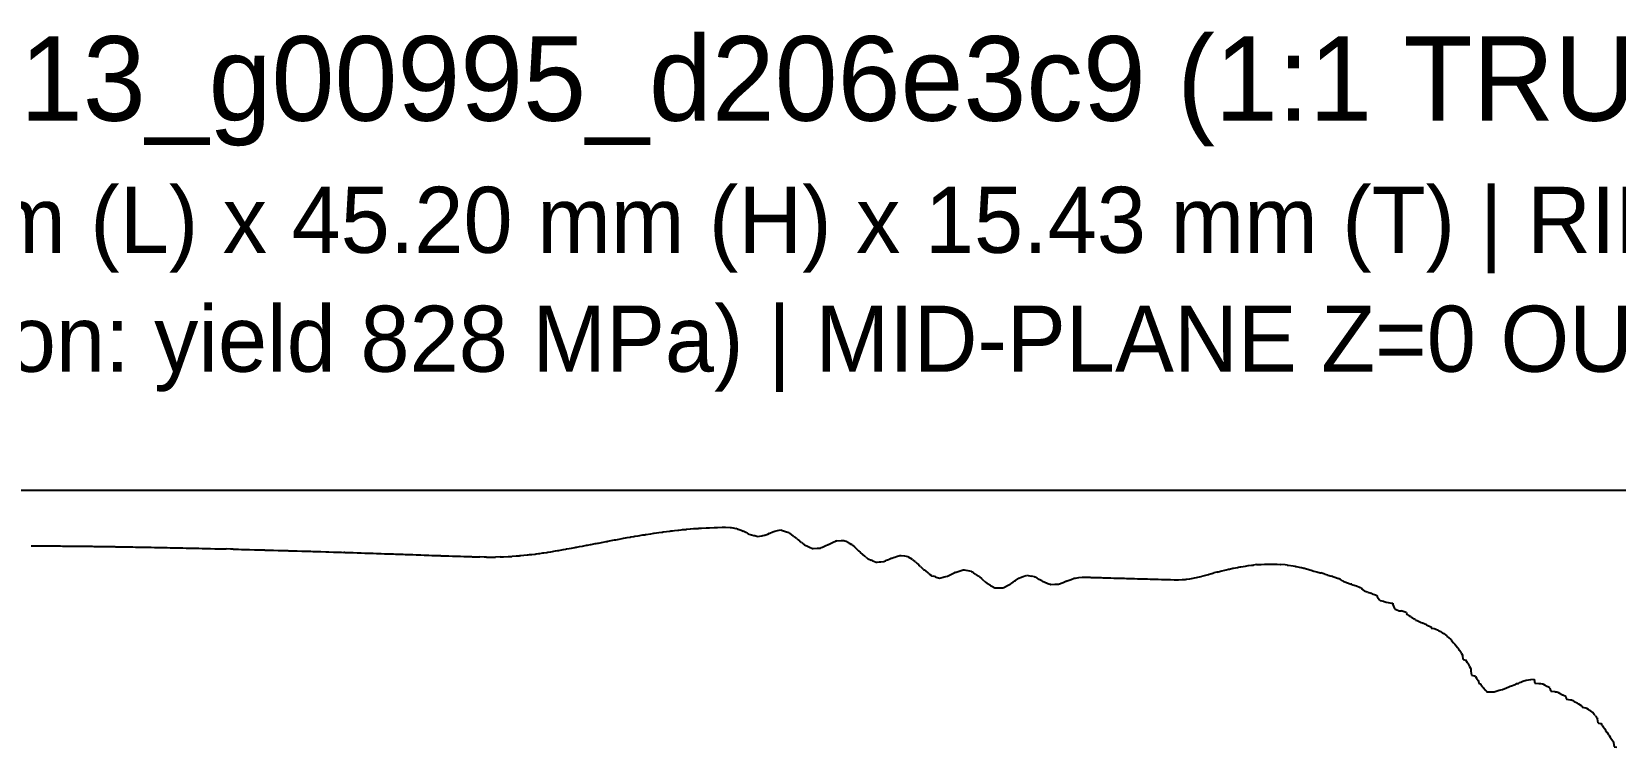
# Model space of a CAD drawing. Extents: x -22 to 217, y -59 to 33.
# Drawn here: x 37.5 to 97.5, y 5.9 to 33 of the extents above; entities that cross this region are included whole.
import ezdxf

# ---------------------------------------------------------------- set-up
doc = ezdxf.new("R2010")
doc.units = 0

msp = doc.modelspace()

# ---------------------------------------------------------------- linework, layer by layer
at = {"layer": 'BOUNDING_BOX'}
msp.add_line((139.4452, 15.6545), (-22.1168, 15.6545), dxfattribs=at)
at = {"layer": 'MIDPLANE_Z0_OUTLINE'}
for p, q in [((59.4581, 13.7646), (59.5791, 13.7881)), ((59.5791, 13.7881), (59.6094, 13.7936)), ((59.6094, 13.7936), (59.6369, 13.7986)), ((59.6369, 13.7986), (59.7581, 13.8214)), ((59.7581, 13.8214), (59.8791, 13.8441)), ((59.8791, 13.8441), (59.9275, 13.8525)), ((59.9275, 13.8525), (60.0043, 13.866)), ((60.0043, 13.866), (60.0581, 13.8757)), ((60.0581, 13.8757), (60.1791, 13.8974)), ((60.1791, 13.8974), (60.2085, 13.9024)), ((60.2085, 13.9024), (60.3123, 13.9198)), ((60.3123, 13.9198), (60.3581, 13.9274)), ((60.3581, 13.9274), (60.3673, 13.929)), ((60.3673, 13.929), (60.4636, 13.9456)), ((60.4636, 13.9456), (60.4791, 13.9482)), ((60.4791, 13.9482), (60.6581, 13.977)), ((60.6581, 13.977), (60.7262, 13.9879)), ((60.7262, 13.9879), (60.763, 13.9939)), ((60.763, 13.9939), (60.7791, 13.9966)), ((60.7791, 13.9966), (60.9509, 14.0227)), ((60.9509, 14.0227), (60.9581, 14.0238)), ((60.9581, 14.0238), (61.069, 14.0407)), ((61.0717, 14.0412), (61.069, 14.0407)), ((61.0791, 14.0423), (61.0717, 14.0412)), ((61.0791, 14.0423), (61.0804, 14.0425)), ((61.0804, 14.0425), (61.0809, 14.0426)), ((61.0809, 14.0426), (61.2581, 14.0684)), ((61.2581, 14.0684), (61.3791, 14.0861)), ((61.3791, 14.0861), (61.4065, 14.0896)), ((61.4065, 14.0896), (61.431, 14.0927)), ((61.431, 14.0927), (61.5581, 14.1095)), ((61.5581, 14.1095), (61.6791, 14.1255)), ((61.6791, 14.1255), (61.7211, 14.1303)), ((61.7211, 14.1303), (61.7747, 14.1364)), ((61.7747, 14.1364), (61.8581, 14.1461)), ((61.8581, 14.1461), (61.9791, 14.1603)), ((61.9791, 14.1603), (62.023, 14.1646)), ((62.023, 14.1646), (62.1118, 14.1734)), ((62.1118, 14.1734), (62.1581, 14.1782)), ((62.1581, 14.1782), (62.2791, 14.1905)), ((62.2791, 14.1905), (62.311, 14.1932)), ((62.311, 14.1932), (62.4426, 14.2043)), ((62.4426, 14.2043), (62.4581, 14.2056)), ((62.4581, 14.2056), (62.5791, 14.2161)), ((62.5791, 14.2161), (62.5846, 14.2165)), ((62.5846, 14.2165), (62.632, 14.2198)), ((62.632, 14.2198), (62.7581, 14.2285)), ((62.7581, 14.2285), (62.7675, 14.2291)), ((62.7675, 14.2291), (62.8691, 14.2364)), ((62.8691, 14.2364), (62.8791, 14.2371)), ((62.8791, 14.2371), (63.0581, 14.2468)), ((63.0581, 14.2468), (63.0866, 14.2483)), ((63.0866, 14.2483), (63.1643, 14.2526)), ((63.1643, 14.2526), (63.1791, 14.2534)), ((63.1791, 14.2534), (63.3581, 14.2603)), ((63.3581, 14.2603), (63.4002, 14.2619)), ((63.4002, 14.2619), (63.463, 14.2644)), ((63.463, 14.2644), (63.4791, 14.265)), ((63.4791, 14.265), (63.6581, 14.2684)), ((63.6581, 14.2684), (63.7077, 14.2694)), ((63.7077, 14.2694), (63.7631, 14.2705)), ((63.7631, 14.2705), (63.7791, 14.2708)), ((63.7791, 14.2708), (63.9581, 14.2577)), ((63.9581, 14.2577), (63.9934, 14.2551)), ((63.9934, 14.2551), (64.067, 14.2497)), ((64.067, 14.2497), (64.0791, 14.2488)), ((64.0791, 14.2488), (64.1726, 14.2198)), ((64.2378, 14.1995), (64.1726, 14.2198)), ((64.2378, 14.1995), (64.2581, 14.1932)), ((64.2581, 14.1932), (64.3791, 14.1556)), ((64.3791, 14.1556), (64.4062, 14.1427)), ((64.4062, 14.1427), (64.4569, 14.1186)), ((64.5581, 14.0702), (64.4569, 14.1186)), ((64.6197, 14.0407), (64.5581, 14.0702)), ((64.6197, 14.0407), (64.6304, 14.0358)), ((64.6304, 14.0358), (64.6603, 14.022)), ((64.6603, 14.022), (64.6725, 14.0164)), ((64.6725, 14.0164), (64.6791, 14.0134)), ((64.6791, 14.0134), (64.8581, 13.9609)), ((64.8581, 13.9609), (64.8899, 13.9516)), ((64.8899, 13.9516), (64.9764, 13.9261)), ((64.9764, 13.9261), (64.9791, 13.9253)), ((64.9791, 13.9253), (65.1581, 13.9504)), ((65.1581, 13.9504), (65.1938, 13.9555)), ((65.1938, 13.9555), (65.261, 13.9648)), ((65.261, 13.9648), (65.2791, 13.9673)), ((65.2791, 13.9673), (65.3804, 14.0109)), ((65.3804, 14.0109), (65.4498, 14.0407)), ((65.4498, 14.0407), (65.4581, 14.0444)), ((65.4581, 14.0444), (65.5791, 14.0984)), ((65.5791, 14.0984), (65.6176, 14.1078)), ((65.6176, 14.1078), (65.6553, 14.117)), ((65.6553, 14.117), (65.7581, 14.1418)), ((65.7581, 14.1418), (65.8791, 14.171)), ((65.8791, 14.171), (65.9075, 14.1619)), ((65.9075, 14.1619), (65.9777, 14.1394)), ((65.9777, 14.1394), (66.0581, 14.1133)), ((66.0581, 14.1133), (66.1791, 14.0739)), ((66.1791, 14.0739), (66.1894, 14.0659)), ((66.1894, 14.0659), (66.1977, 14.0594)), ((66.1977, 14.0594), (66.2086, 14.0508)), ((66.2086, 14.0508), (66.2213, 14.0407)), ((66.3581, 13.9364), (66.2213, 14.0407)), ((66.3581, 13.9364), (66.3675, 13.9292)), ((66.3675, 13.9292), (66.3798, 13.9198)), ((66.4791, 13.8432), (66.3798, 13.9198)), ((66.4791, 13.8432), (66.5009, 13.8251)), ((66.5009, 13.8251), (66.5352, 13.7969)), ((66.5352, 13.7969), (66.5812, 13.7585)), ((37.5073, 13.569), (37.5581, 13.5686)), ((37.5581, 13.5686), (37.6791, 13.5679)), ((37.6791, 13.5679), (37.717, 13.5676)), ((37.717, 13.5676), (37.8053, 13.567)), ((37.8053, 13.567), (37.8581, 13.5667)), ((37.8581, 13.5667), (37.9791, 13.5658)), ((37.9791, 13.5658), (38.0174, 13.5655)), ((38.0174, 13.5655), (38.1032, 13.5648)), ((38.1032, 13.5648), (38.1581, 13.5644)), ((38.1581, 13.5644), (38.2791, 13.5635)), ((38.2791, 13.5635), (38.3178, 13.5631)), ((38.3178, 13.5631), (38.4007, 13.5624)), ((38.4007, 13.5624), (38.4581, 13.5619)), ((38.4581, 13.5619), (38.5791, 13.5608)), ((38.5791, 13.5608), (38.6181, 13.5605)), ((38.6181, 13.5605), (38.6981, 13.5597)), ((38.6981, 13.5597), (38.7581, 13.5592)), ((38.7581, 13.5592), (38.8791, 13.558)), ((38.8791, 13.558), (38.9184, 13.5576)), ((38.9184, 13.5576), (38.9952, 13.5568)), ((38.9952, 13.5568), (39.0581, 13.5562)), ((39.0581, 13.5562), (39.1791, 13.5549)), ((39.1791, 13.5549), (39.2186, 13.5545)), ((39.2186, 13.5545), (39.292, 13.5537)), ((39.292, 13.5537), (39.3581, 13.553)), ((39.3581, 13.553), (39.4791, 13.5516)), ((39.4791, 13.5516), (39.5187, 13.5512)), ((39.5187, 13.5512), (39.5887, 13.5503)), ((39.5887, 13.5503), (39.6581, 13.5495)), ((39.6581, 13.5495), (39.7791, 13.548)), ((39.7791, 13.548), (39.8186, 13.5475)), ((39.8186, 13.5475), (39.885, 13.5467)), ((39.885, 13.5467), (39.9581, 13.5457)), ((39.9581, 13.5457), (40.0791, 13.5441)), ((40.0791, 13.5441), (40.1185, 13.5436)), ((40.1185, 13.5436), (40.181, 13.5427)), ((40.181, 13.5427), (40.2581, 13.5416)), ((40.2581, 13.5416), (40.3791, 13.5399)), ((40.3791, 13.5399), (40.4181, 13.5393)), ((40.4181, 13.5393), (40.4767, 13.5384)), ((40.4767, 13.5384), (40.5581, 13.5372)), ((40.5581, 13.5372), (40.6791, 13.5353)), ((40.6791, 13.5353), (40.7175, 13.5347)), ((40.7175, 13.5347), (40.7721, 13.5338)), ((40.7721, 13.5338), (40.8581, 13.5324)), ((40.8581, 13.5324), (40.9791, 13.5304)), ((40.9791, 13.5304), (41.0167, 13.5297)), ((41.0167, 13.5297), (41.0672, 13.5289)), ((41.0672, 13.5289), (41.1581, 13.5273)), ((41.1581, 13.5273), (41.2791, 13.5252)), ((41.2791, 13.5252), (41.3157, 13.5246)), ((41.3157, 13.5246), (41.3621, 13.5238)), ((41.3621, 13.5238), (41.4581, 13.522)), ((41.4581, 13.522), (41.5791, 13.5198)), ((41.5791, 13.5198), (41.6144, 13.5192)), ((41.6144, 13.5192), (41.6568, 13.5184)), ((41.6568, 13.5184), (41.7581, 13.5165)), ((41.7581, 13.5165), (41.8791, 13.5143)), ((41.8791, 13.5143), (41.9129, 13.5137)), ((41.9129, 13.5137), (41.9513, 13.513)), ((41.9513, 13.513), (42.0581, 13.5109)), ((42.0581, 13.5109), (42.1791, 13.5086)), ((42.1791, 13.5086), (42.2111, 13.508)), ((42.2111, 13.508), (42.2456, 13.5073)), ((42.2456, 13.5073), (42.3581, 13.5051)), ((42.3581, 13.5051), (42.4791, 13.5027)), ((42.4791, 13.5027), (42.5091, 13.5021)), ((42.5091, 13.5021), (42.5398, 13.5015)), ((42.5398, 13.5015), (42.6581, 13.4991)), ((42.6581, 13.4991), (42.7791, 13.4966)), ((42.7791, 13.4966), (42.8068, 13.496)), ((42.8068, 13.496), (42.8338, 13.4955)), ((42.8338, 13.4955), (42.9581, 13.4929)), ((42.9581, 13.4929), (43.0791, 13.4903)), ((43.0791, 13.4903), (43.1043, 13.4898)), ((43.1043, 13.4898), (43.1276, 13.4893)), ((43.1276, 13.4893), (43.2581, 13.4865)), ((43.2581, 13.4865), (43.3791, 13.4838)), ((43.3791, 13.4838), (43.4015, 13.4833)), ((43.4015, 13.4833), (43.4212, 13.4829)), ((43.4212, 13.4829), (43.5581, 13.4799)), ((43.5581, 13.4799), (43.6791, 13.4771)), ((43.6791, 13.4771), (43.6985, 13.4767)), ((43.6985, 13.4767), (43.7147, 13.4763)), ((43.7147, 13.4763), (43.8581, 13.473)), ((43.8581, 13.473), (43.9791, 13.4702)), ((43.9791, 13.4702), (43.9952, 13.4699)), ((43.9952, 13.4699), (44.0079, 13.4696)), ((44.0079, 13.4696), (44.1581, 13.466)), ((44.1581, 13.466), (44.2791, 13.4631)), ((44.2791, 13.4631), (44.2916, 13.4628)), ((44.2916, 13.4628), (44.3009, 13.4626)), ((44.3009, 13.4626), (44.4581, 13.4587)), ((44.4581, 13.4587), (44.5791, 13.4558)), ((44.5791, 13.4558), (44.5877, 13.4555)), ((44.5877, 13.4555), (44.5937, 13.4554)), ((44.5937, 13.4554), (44.7581, 13.4512)), ((44.7581, 13.4512), (44.8791, 13.4481)), ((44.8791, 13.4481), (44.8835, 13.448)), ((44.8835, 13.448), (44.8862, 13.4479)), ((45.0581, 13.4434), (44.8862, 13.4479)), ((45.1582, 13.4408), (45.0581, 13.4434)), ((45.1582, 13.4408), (45.1735, 13.4404)), ((45.1735, 13.4404), (45.1785, 13.4402)), ((45.1785, 13.4402), (45.1787, 13.4402)), ((45.1787, 13.4402), (45.1791, 13.4401)), ((45.1791, 13.4401), (45.3581, 13.4356)), ((45.3581, 13.4356), (45.4709, 13.4326)), ((45.4709, 13.4326), (45.4757, 13.4325)), ((45.4757, 13.4325), (45.4791, 13.4324)), ((45.4791, 13.4324), (45.6581, 13.4276)), ((45.6581, 13.4276), (45.7632, 13.4249)), ((45.7632, 13.4249), (45.773, 13.4246)), ((45.773, 13.4246), (45.7791, 13.4244)), ((45.7791, 13.4244), (45.9581, 13.4196)), ((45.9581, 13.4196), (46.0553, 13.417)), ((46.0553, 13.417), (46.0705, 13.4166)), ((46.0705, 13.4166), (46.0791, 13.4163)), ((46.0791, 13.4163), (46.2581, 13.4114)), ((46.2581, 13.4114), (46.3473, 13.409)), ((46.3473, 13.409), (46.3684, 13.4084)), ((46.3684, 13.4084), (46.3791, 13.4081)), ((46.3791, 13.4081), (46.5581, 13.4031)), ((46.5581, 13.4031), (46.6392, 13.4009)), ((46.6392, 13.4009), (46.6666, 13.4001)), ((46.6666, 13.4001), (46.6791, 13.3997)), ((46.6791, 13.3997), (46.8581, 13.3947)), ((46.8581, 13.3947), (46.9309, 13.3926)), ((46.9309, 13.3926), (46.9652, 13.3916)), ((46.9652, 13.3916), (46.9791, 13.3912)), ((46.9791, 13.3912), (47.1581, 13.3861)), ((47.1581, 13.3861), (47.2226, 13.3843)), ((47.2226, 13.3843), (47.2643, 13.3831)), ((47.2643, 13.3831), (47.2791, 13.3827)), ((47.2791, 13.3827), (47.4581, 13.3775)), ((47.4581, 13.3775), (47.5142, 13.3759)), ((47.5142, 13.3759), (47.5639, 13.3744)), ((47.5639, 13.3744), (47.5791, 13.374)), ((47.5791, 13.374), (47.7581, 13.3687)), ((47.7581, 13.3687), (47.8057, 13.3673)), ((47.8057, 13.3673), (47.8641, 13.3656)), ((47.8641, 13.3656), (47.8791, 13.3651)), ((47.8791, 13.3651), (48.0581, 13.3598)), ((48.0581, 13.3598), (48.097, 13.3587)), ((48.097, 13.3587), (48.1651, 13.3566)), ((48.1651, 13.3566), (48.1791, 13.3562)), ((48.1791, 13.3562), (48.3581, 13.3508)), ((48.3581, 13.3508), (48.3882, 13.3499)), ((48.3882, 13.3499), (48.467, 13.3474)), ((48.467, 13.3474), (48.4791, 13.347)), ((48.4791, 13.347), (48.6581, 13.3416)), ((48.6581, 13.3416), (48.6792, 13.3409)), ((48.6792, 13.3409), (48.7699, 13.338)), ((48.7699, 13.338), (48.7791, 13.3377)), ((48.7791, 13.3377), (48.9581, 13.3322)), ((48.9581, 13.3322), (48.9701, 13.3318)), ((48.9701, 13.3318), (49.0741, 13.3285)), ((49.0741, 13.3285), (49.0791, 13.3283)), ((49.0791, 13.3283), (49.2581, 13.3227)), ((49.2581, 13.3227), (49.2609, 13.3226)), ((49.2609, 13.3226), (49.3484, 13.3198)), ((49.3791, 13.3188), (49.3484, 13.3198)), ((49.3791, 13.3188), (49.3805, 13.3187)), ((49.3805, 13.3187), (49.5516, 13.3133)), ((49.5516, 13.3133), (49.5581, 13.3131)), ((49.5581, 13.3131), (49.6791, 13.3091)), ((49.6791, 13.3091), (49.6923, 13.3087)), ((49.6923, 13.3087), (49.8422, 13.3039)), ((49.8422, 13.3039), (49.8581, 13.3034)), ((49.8581, 13.3034), (49.9791, 13.2994)), ((49.9791, 13.2994), (50.0013, 13.2987)), ((50.0013, 13.2987), (50.1327, 13.2944)), ((50.1327, 13.2944), (50.1581, 13.2936)), ((50.1581, 13.2936), (50.2791, 13.2896)), ((50.2791, 13.2896), (50.3079, 13.2886)), ((50.3079, 13.2886), (50.4232, 13.2849)), ((50.4232, 13.2849), (50.4581, 13.2837)), ((50.4581, 13.2837), (50.5791, 13.2797)), ((50.5791, 13.2797), (50.6127, 13.2786)), ((50.6127, 13.2786), (50.7136, 13.2753)), ((50.7136, 13.2753), (50.7581, 13.2738)), ((50.7581, 13.2738), (50.8791, 13.2697)), ((50.8791, 13.2697), (50.9157, 13.2685)), ((50.9157, 13.2685), (51.0039, 13.2655)), ((51.0039, 13.2655), (51.0581, 13.2637)), ((51.0581, 13.2637), (51.1791, 13.2595)), ((51.1791, 13.2595), (51.2174, 13.2582)), ((51.2174, 13.2582), (51.294, 13.2556)), ((51.294, 13.2556), (51.3581, 13.2534)), ((51.3581, 13.2534), (51.4791, 13.2492)), ((51.4791, 13.2492), (51.5179, 13.2478)), ((51.5179, 13.2478), (51.5839, 13.2455)), ((51.5839, 13.2455), (51.6581, 13.2429)), ((51.6581, 13.2429), (51.7791, 13.2386)), ((51.7791, 13.2386), (51.8172, 13.2372)), ((51.8172, 13.2372), (51.8736, 13.2353)), ((51.8736, 13.2353), (51.9581, 13.2322)), ((51.9581, 13.2322), (52.0791, 13.2278)), ((52.0791, 13.2278), (52.1156, 13.2265)), ((52.1156, 13.2265), (52.1632, 13.2249)), ((52.1632, 13.2249), (52.2581, 13.2214)), ((52.2581, 13.2214), (52.3791, 13.217)), ((52.3791, 13.217), (52.4131, 13.2158)), ((52.4131, 13.2158), (52.4527, 13.2144)), ((52.4527, 13.2144), (52.5581, 13.2105)), ((52.5581, 13.2105), (52.6791, 13.2061)), ((52.6791, 13.2061), (52.7099, 13.2051)), ((52.7099, 13.2051), (52.7423, 13.2039)), ((52.7423, 13.2039), (52.8581, 13.1998)), ((52.8581, 13.1998), (52.9791, 13.1955)), ((52.9791, 13.1955), (53.0061, 13.1946)), ((53.0061, 13.1946), (53.032, 13.1937)), ((53.032, 13.1937), (53.1581, 13.1894)), ((53.1581, 13.1894), (53.2791, 13.1852)), ((53.2791, 13.1852), (53.302, 13.1845)), ((53.302, 13.1845), (53.3222, 13.1839)), ((53.3222, 13.1839), (53.4581, 13.1795)), ((55.8581, 13.1817), (55.9791, 13.1915)), ((55.9791, 13.1915), (56.0081, 13.1943)), ((56.0081, 13.1943), (56.0352, 13.1969)), ((56.0352, 13.1969), (56.1581, 13.2092)), ((56.1581, 13.2092), (56.2791, 13.2213)), ((56.2791, 13.2213), (56.3202, 13.2261)), ((56.3202, 13.2261), (56.3703, 13.232)), ((56.3703, 13.232), (56.4581, 13.2426)), ((56.4581, 13.2426), (56.5791, 13.2571)), ((56.5791, 13.2571), (56.6251, 13.2633)), ((56.6251, 13.2633), (56.7136, 13.2753)), ((56.7136, 13.2753), (56.7581, 13.2815)), ((56.7581, 13.2815), (56.8791, 13.2983)), ((56.8791, 13.2983), (56.9071, 13.3025)), ((56.9071, 13.3025), (57.0212, 13.3198)), ((57.0212, 13.3198), (57.0581, 13.3253)), ((57.0581, 13.3253), (57.0646, 13.3263)), ((57.0646, 13.3263), (57.1653, 13.3419)), ((57.1653, 13.3419), (57.1791, 13.344)), ((57.1791, 13.344), (57.3581, 13.3734)), ((57.3581, 13.3734), (57.4223, 13.384)), ((57.4223, 13.384), (57.4623, 13.3907)), ((57.4623, 13.3907), (57.4791, 13.3935)), ((57.4791, 13.3935), (57.6383, 13.4215)), ((57.6383, 13.4215), (57.6581, 13.425)), ((57.6581, 13.425), (57.7476, 13.4408)), ((57.7574, 13.4425), (57.7476, 13.4408)), ((57.7791, 13.4464), (57.7574, 13.4425)), ((57.7791, 13.4464), (57.7834, 13.4472)), ((57.7834, 13.4472), (57.786, 13.4477)), ((57.786, 13.4477), (57.9581, 13.48)), ((57.9581, 13.48), (58.0791, 13.5028)), ((58.0791, 13.5028), (58.1167, 13.5097)), ((58.1167, 13.5097), (58.1552, 13.5169)), ((58.1552, 13.5169), (58.2581, 13.5365)), ((58.2581, 13.5365), (58.3791, 13.5596)), ((58.3791, 13.5596), (58.4278, 13.5687)), ((58.4278, 13.5687), (58.5251, 13.5868)), ((58.5251, 13.5868), (58.5581, 13.5931)), ((58.5581, 13.5931), (58.6791, 13.6164)), ((58.6791, 13.6164), (58.685, 13.6175)), ((58.685, 13.6175), (58.697, 13.6198)), ((58.697, 13.6198), (58.8581, 13.6501)), ((58.8581, 13.6501), (58.8955, 13.6571)), ((58.8955, 13.6571), (58.9597, 13.6696)), ((58.9597, 13.6696), (58.9791, 13.6733)), ((58.9791, 13.6733), (59.1581, 13.7072)), ((59.1581, 13.7072), (59.266, 13.7277)), ((59.266, 13.7277), (59.2739, 13.7292)), ((59.2739, 13.7292), (59.2791, 13.7302)), ((59.2791, 13.7302), (59.3114, 13.7363)), ((59.3114, 13.7363), (59.3348, 13.7407)), ((59.3348, 13.7407), (59.4581, 13.7646)), ((66.5812, 13.7585), (66.6025, 13.7407)), ((66.6581, 13.6962), (66.6025, 13.7407)), ((66.6581, 13.6962), (66.7005, 13.6622)), ((66.7005, 13.6622), (66.753, 13.6198)), ((66.7791, 13.5986), (66.753, 13.6198)), ((66.7791, 13.5986), (66.7953, 13.5913)), ((66.7953, 13.5913), (66.8877, 13.5494)), ((66.8877, 13.5494), (66.9581, 13.517)), ((66.9581, 13.517), (67.0791, 13.4614)), ((67.0791, 13.4614), (67.092, 13.4624)), ((67.092, 13.4624), (67.1015, 13.4632)), ((67.1015, 13.4632), (67.2581, 13.475)), ((67.2581, 13.475), (67.3791, 13.4841)), ((67.3791, 13.4841), (67.4221, 13.5041)), ((67.4221, 13.5041), (67.4599, 13.5216)), ((67.4599, 13.5216), (67.5581, 13.5667)), ((67.5581, 13.5667), (67.6737, 13.6198)), ((67.6737, 13.6198), (67.6761, 13.6208)), ((67.6761, 13.6208), (67.6791, 13.6222)), ((67.6791, 13.6222), (67.8368, 13.6927)), ((67.8368, 13.6927), (67.8581, 13.7022)), ((67.8581, 13.7022), (67.9442, 13.7407)), ((67.9558, 13.7462), (67.9442, 13.7407)), ((67.9791, 13.757), (67.9558, 13.7462)), ((67.9791, 13.757), (67.989, 13.7573)), ((67.989, 13.7573), (67.9959, 13.7576)), ((67.9959, 13.7576), (68.1581, 13.7625)), ((68.1581, 13.7625), (68.2791, 13.7661)), ((68.2791, 13.7661), (68.2883, 13.761)), ((68.2883, 13.761), (68.2954, 13.7571)), ((68.2954, 13.7571), (68.3088, 13.7495)), ((68.3088, 13.7495), (68.3242, 13.7407)), ((68.4581, 13.668), (68.3242, 13.7407)), ((68.4581, 13.668), (68.4893, 13.651)), ((68.4893, 13.651), (68.5458, 13.6198)), ((68.5791, 13.6014), (68.5458, 13.6198)), ((68.5791, 13.6014), (68.5901, 13.5912)), ((68.5901, 13.5912), (68.6627, 13.5244)), ((68.6627, 13.5244), (68.7485, 13.4444)), ((68.7485, 13.4444), (68.7525, 13.4408)), ((68.7581, 13.4358), (68.7525, 13.4408)), ((68.7581, 13.4358), (68.8193, 13.381)), ((68.8193, 13.381), (68.8768, 13.3288)), ((68.8768, 13.3288), (68.8791, 13.3267)), ((68.8791, 13.3267), (68.8873, 13.3198)), ((68.9796, 13.2413), (68.8873, 13.3198)), ((69.0581, 13.1734), (68.9796, 13.2413)), ((70.2581, 13.1641), (70.3791, 13.2058)), ((70.3791, 13.2058), (70.4072, 13.2022)), ((70.4072, 13.2022), (70.4367, 13.1984)), ((70.4367, 13.1984), (70.5581, 13.1817)), ((53.4581, 13.1795), (53.5791, 13.1756)), ((53.5791, 13.1756), (53.5976, 13.175)), ((53.5976, 13.175), (53.6129, 13.1746)), ((53.6129, 13.1746), (53.7581, 13.1701)), ((53.7581, 13.1701), (53.8791, 13.1663)), ((53.8791, 13.1663), (53.8931, 13.1659)), ((53.8931, 13.1659), (53.9039, 13.1656)), ((53.9039, 13.1656), (54.0581, 13.1605)), ((54.0581, 13.1605), (54.1791, 13.1565)), ((54.1791, 13.1565), (54.188, 13.1563)), ((54.188, 13.1563), (54.1944, 13.1561)), ((54.1944, 13.1561), (54.3581, 13.1506)), ((54.3581, 13.1506), (54.4791, 13.1465)), ((54.4791, 13.1465), (54.4826, 13.1464)), ((54.4826, 13.1464), (54.4847, 13.1464)), ((54.6581, 13.1426), (54.4847, 13.1464)), ((54.7435, 13.1407), (54.6581, 13.1426)), ((54.7435, 13.1407), (54.7637, 13.1403)), ((54.7637, 13.1403), (54.7783, 13.14)), ((54.7783, 13.14), (54.7786, 13.14)), ((54.7786, 13.14), (54.7791, 13.14)), ((54.7791, 13.14), (54.9282, 13.1402)), ((54.9282, 13.1402), (54.9581, 13.1403)), ((54.9581, 13.1403), (55.0664, 13.1405)), ((55.0664, 13.1405), (55.0788, 13.1405)), ((55.0788, 13.1405), (55.0791, 13.1405)), ((55.0791, 13.1405), (55.0873, 13.1407)), ((55.2581, 13.146), (55.0873, 13.1407)), ((55.2581, 13.146), (55.3791, 13.1497)), ((55.3791, 13.1497), (55.3848, 13.15)), ((55.3848, 13.15), (55.3885, 13.1502)), ((55.3885, 13.1502), (55.5581, 13.1602)), ((55.5581, 13.1602), (55.6791, 13.1674)), ((55.6791, 13.1674), (55.6953, 13.1686)), ((55.6953, 13.1686), (55.7079, 13.1696)), ((55.7079, 13.1696), (55.8581, 13.1817)), ((69.0958, 13.1407), (69.0581, 13.1734)), ((69.0958, 13.1407), (69.1038, 13.1341)), ((69.1038, 13.1341), (69.1413, 13.103)), ((69.1413, 13.103), (69.1706, 13.0783)), ((69.1706, 13.0783), (69.1791, 13.0711)), ((69.1791, 13.0711), (69.302, 13.0198)), ((69.3415, 13.0032), (69.302, 13.0198)), ((69.3415, 13.0032), (69.3581, 12.9961)), ((69.3581, 12.9961), (69.4791, 12.9439)), ((69.4791, 12.9439), (69.524, 12.9489)), ((69.524, 12.9489), (69.5951, 12.9568)), ((69.5951, 12.9568), (69.6581, 12.9633)), ((69.6581, 12.9633), (69.7791, 12.9758)), ((69.7791, 12.9758), (69.8424, 13.0029)), ((69.8424, 13.0029), (69.8817, 13.0198)), ((69.8817, 13.0198), (69.9581, 13.0525)), ((69.9581, 13.0525), (70.0154, 13.0771)), ((70.0154, 13.0771), (70.0584, 13.0953)), ((70.0584, 13.0953), (70.0791, 13.104)), ((70.0791, 13.104), (70.1448, 13.1257)), ((70.1448, 13.1257), (70.1903, 13.1407)), ((70.1903, 13.1407), (70.2581, 13.1641)), ((70.5581, 13.1817), (70.6791, 13.165)), ((70.6791, 13.165), (70.6872, 13.1594)), ((70.6872, 13.1594), (70.6934, 13.1551)), ((70.6934, 13.1551), (70.7026, 13.1487)), ((70.7026, 13.1487), (70.7138, 13.1407)), ((70.8581, 13.0431), (70.7138, 13.1407)), ((70.8581, 13.0431), (70.872, 13.0336)), ((70.872, 13.0336), (70.892, 13.0198)), ((70.9791, 12.9596), (70.892, 13.0198)), ((70.9791, 12.9596), (70.9993, 12.9402)), ((70.9993, 12.9402), (71.0396, 12.9013)), ((71.0396, 12.9013), (71.0817, 12.8602)), ((71.0817, 12.8602), (71.1015, 12.8407)), ((71.1581, 12.7877), (71.1015, 12.8407)), ((71.1581, 12.7877), (71.1931, 12.7548)), ((71.1931, 12.7548), (71.2298, 12.7198)), ((71.2791, 12.6727), (71.2298, 12.7198)), ((71.2791, 12.6727), (71.2998, 12.6563)), ((71.2998, 12.6563), (71.3529, 12.6145)), ((71.3529, 12.6145), (71.4354, 12.5482)), ((72.5112, 12.5729), (72.6581, 12.6207)), ((72.6581, 12.6207), (72.7791, 12.66)), ((72.7791, 12.66), (72.8128, 12.6541)), ((72.8128, 12.6541), (72.8805, 12.6422)), ((72.8805, 12.6422), (72.9581, 12.6279)), ((72.9581, 12.6279), (73.0791, 12.6056)), ((73.0791, 12.6056), (73.0979, 12.5927)), ((73.0979, 12.5927), (73.1175, 12.5791)), ((82.4207, 12.5824), (82.5581, 12.6169)), ((82.5581, 12.6169), (82.6791, 12.6473)), ((82.6791, 12.6473), (82.7307, 12.659)), ((82.7307, 12.659), (82.8169, 12.6785)), ((82.8169, 12.6785), (82.8581, 12.6879)), ((82.8581, 12.6879), (82.9791, 12.7153)), ((82.9791, 12.7153), (82.9868, 12.7168)), ((82.9868, 12.7168), (83.002, 12.7198)), ((83.002, 12.7198), (83.1581, 12.7501)), ((83.1581, 12.7501), (83.1958, 12.7575)), ((83.1958, 12.7575), (83.2598, 12.7699)), ((83.2598, 12.7699), (83.2791, 12.7737)), ((83.2791, 12.7737), (83.4581, 12.8016)), ((83.4581, 12.8016), (83.555, 12.8167)), ((83.555, 12.8167), (83.5704, 12.8191)), ((83.5704, 12.8191), (83.5791, 12.8205)), ((83.5791, 12.8205), (83.6874, 12.8326)), ((83.6874, 12.8326), (83.7581, 12.8405)), ((83.7581, 12.8405), (83.7606, 12.8407)), ((83.7623, 12.8409), (83.7606, 12.8407)), ((83.8791, 12.854), (83.7623, 12.8409)), ((83.8791, 12.854), (83.8872, 12.8546)), ((83.8872, 12.8546), (83.8933, 12.8549)), ((83.8933, 12.8549), (84.0581, 12.8655)), ((84.0581, 12.8655), (84.1791, 12.8733)), ((84.1791, 12.8733), (84.1971, 12.8736)), ((84.1971, 12.8736), (84.2121, 12.8738)), ((84.2121, 12.8738), (84.3581, 12.8758)), ((84.3581, 12.8758), (84.4791, 12.8776)), ((84.4791, 12.8776), (84.4982, 12.8769)), ((84.4982, 12.8769), (84.5146, 12.8763)), ((84.5146, 12.8763), (84.6581, 12.8707)), ((84.6581, 12.8707), (84.7791, 12.866)), ((84.7791, 12.866), (84.7919, 12.8648)), ((84.7919, 12.8648), (84.8022, 12.8639)), ((84.9581, 12.8484), (84.8022, 12.8639)), ((85.0348, 12.8407), (84.9581, 12.8484)), ((85.0348, 12.8407), (85.0464, 12.8396)), ((85.0464, 12.8396), (85.0751, 12.8367)), ((85.0751, 12.8367), (85.0775, 12.8365)), ((85.0775, 12.8365), (85.0791, 12.8363)), ((85.0791, 12.8363), (85.2581, 12.807)), ((85.2581, 12.807), (85.333, 12.7946)), ((85.333, 12.7946), (85.3665, 12.7888)), ((85.3665, 12.7888), (85.3791, 12.7866)), ((85.3791, 12.7866), (85.5581, 12.7466)), ((85.5581, 12.7466), (85.58, 12.7417)), ((85.58, 12.7417), (85.6718, 12.7198)), ((85.6791, 12.718), (85.6718, 12.7198)), ((85.6791, 12.718), (85.681, 12.7175)), ((85.681, 12.7175), (85.8181, 12.6798)), ((85.8181, 12.6798), (85.8581, 12.6685)), ((85.8581, 12.6685), (85.9791, 12.6343)), ((85.9791, 12.6343), (86.0089, 12.6254)), ((86.0089, 12.6254), (86.0512, 12.6129)), ((86.0512, 12.6129), (86.1581, 12.5834)), ((86.1581, 12.5834), (86.2791, 12.55)), ((71.4354, 12.5482), (71.4446, 12.5407)), ((71.4581, 12.5304), (71.4446, 12.5407)), ((71.4581, 12.5304), (71.5206, 12.4823)), ((71.5206, 12.4823), (71.5741, 12.4403)), ((71.5741, 12.4403), (71.5791, 12.4364)), ((71.5791, 12.4364), (71.6359, 12.4198)), ((71.7304, 12.3921), (71.6359, 12.4198)), ((71.7304, 12.3921), (71.7581, 12.3837)), ((71.7581, 12.3837), (71.8791, 12.347)), ((71.8791, 12.347), (71.9313, 12.3591)), ((71.9313, 12.3591), (72.0175, 12.3791)), ((72.0175, 12.3791), (72.0581, 12.3883)), ((72.0581, 12.3883), (72.1791, 12.4157)), ((72.1791, 12.4157), (72.1873, 12.4198)), ((72.1873, 12.4198), (72.3322, 12.4901)), ((72.3322, 12.4901), (72.3581, 12.5027)), ((72.3581, 12.5027), (72.4365, 12.5407)), ((72.4503, 12.5477), (72.4365, 12.5407)), ((72.4791, 12.5623), (72.4503, 12.5477)), ((72.4791, 12.5623), (72.4976, 12.5684)), ((72.4976, 12.5684), (72.5112, 12.5729)), ((73.1175, 12.5791), (73.1492, 12.5569)), ((73.1492, 12.5569), (73.1722, 12.5407)), ((73.2581, 12.4828), (73.1722, 12.5407)), ((73.2581, 12.4828), (73.2957, 12.4574)), ((73.2957, 12.4574), (73.3506, 12.4198)), ((73.3791, 12.4002), (73.3506, 12.4198)), ((73.3791, 12.4002), (73.3911, 12.3899)), ((73.3911, 12.3899), (73.4649, 12.3266)), ((73.5581, 12.2462), (73.4649, 12.3266)), ((73.5643, 12.2407), (73.5581, 12.2462)), ((73.5643, 12.2407), (73.5665, 12.239)), ((73.5665, 12.239), (73.627, 12.1887)), ((73.627, 12.1887), (73.6725, 12.1507)), ((73.6725, 12.1507), (73.6791, 12.1453)), ((73.6791, 12.1453), (73.7241, 12.1198)), ((73.8096, 12.0713), (73.7241, 12.1198)), ((73.8096, 12.0713), (73.8581, 12.0436)), ((73.8581, 12.0436), (73.9791, 11.9745)), ((74.2791, 11.9709), (74.3157, 11.9907)), ((74.3157, 11.9907), (74.3446, 12.0062)), ((74.3446, 12.0062), (74.4581, 12.067)), ((74.4581, 12.067), (74.5566, 12.1198)), ((74.5566, 12.1198), (74.5642, 12.1238)), ((74.5642, 12.1238), (74.5791, 12.1318)), ((74.5791, 12.1318), (74.6703, 12.1967)), ((74.6703, 12.1967), (74.7324, 12.2407)), ((74.7324, 12.2407), (74.7581, 12.2595)), ((74.7581, 12.2595), (74.8791, 12.3482)), ((74.8791, 12.3482), (74.9422, 12.3714)), ((74.9422, 12.3714), (75.0488, 12.4105)), ((75.0488, 12.4105), (75.0581, 12.4139)), ((75.0581, 12.4139), (75.0741, 12.4198)), ((75.0741, 12.4198), (75.1559, 12.4498)), ((75.1559, 12.4498), (75.1791, 12.4583)), ((75.1791, 12.4583), (75.3581, 12.4216)), ((75.3581, 12.4216), (75.3596, 12.4213)), ((75.3596, 12.4213), (75.367, 12.4198)), ((75.4791, 12.3969), (75.367, 12.4198)), ((75.4791, 12.3969), (75.495, 12.3879)), ((75.495, 12.3879), (75.5791, 12.3408)), ((75.6581, 12.2965), (75.5791, 12.3408)), ((75.7574, 12.2407), (75.6581, 12.2965)), ((75.7574, 12.2407), (75.7627, 12.2379)), ((75.7627, 12.2379), (75.7714, 12.2331)), ((75.7714, 12.2331), (75.776, 12.2306)), ((75.776, 12.2306), (75.7791, 12.229)), ((75.7791, 12.229), (75.9581, 12.1556)), ((75.9581, 12.1556), (75.9835, 12.1451)), ((75.9835, 12.1451), (76.0454, 12.1198)), ((76.0791, 12.1059), (76.0454, 12.1198)), ((76.0791, 12.1059), (76.0968, 12.1067)), ((76.0968, 12.1067), (76.2512, 12.1129)), ((76.2512, 12.1129), (76.2581, 12.1132)), ((76.2581, 12.1132), (76.3791, 12.118)), ((76.3791, 12.118), (76.3831, 12.1195)), ((76.3831, 12.1195), (76.3837, 12.1198)), ((76.3837, 12.1198), (76.5581, 12.1849)), ((76.5581, 12.1849), (76.6621, 12.2238)), ((76.6621, 12.2238), (76.6721, 12.2275)), ((76.6721, 12.2275), (76.6791, 12.2301)), ((76.6791, 12.2301), (76.6963, 12.2362)), ((76.6963, 12.2362), (76.7094, 12.2407)), ((76.7094, 12.2407), (76.8581, 12.2948)), ((76.8581, 12.2948), (76.9791, 12.3387)), ((76.9791, 12.3387), (77.0247, 12.3448)), ((77.0247, 12.3448), (77.092, 12.3537)), ((77.092, 12.3537), (77.1581, 12.3624)), ((77.1581, 12.3624), (77.2791, 12.3784)), ((77.2791, 12.3784), (77.314, 12.378)), ((77.314, 12.378), (77.4151, 12.3768)), ((77.4151, 12.3768), (77.4581, 12.3762)), ((77.4581, 12.3762), (77.5791, 12.3747)), ((77.5791, 12.3747), (77.6147, 12.3736)), ((77.6147, 12.3736), (77.7093, 12.3709)), ((77.7093, 12.3709), (77.7581, 12.3695)), ((77.7581, 12.3695), (77.8791, 12.3659)), ((77.8791, 12.3659), (77.9168, 12.3648)), ((77.9168, 12.3648), (78.0007, 12.3624)), ((78.0007, 12.3624), (78.0581, 12.3607)), ((78.0581, 12.3607), (78.1791, 12.3571)), ((78.1791, 12.3571), (78.218, 12.356)), ((78.218, 12.356), (78.2922, 12.3539)), ((78.2922, 12.3539), (78.3581, 12.3519)), ((78.3581, 12.3519), (78.4791, 12.3483)), ((78.4791, 12.3483), (78.5182, 12.3472)), ((78.5182, 12.3472), (78.5837, 12.3454)), ((78.5837, 12.3454), (78.6581, 12.3432)), ((78.6581, 12.3432), (78.7791, 12.3396)), ((78.7791, 12.3396), (78.8177, 12.3385)), ((78.8177, 12.3385), (78.8752, 12.3369)), ((78.8752, 12.3369), (78.9581, 12.3344)), ((78.9581, 12.3344), (79.0791, 12.3309)), ((79.0791, 12.3309), (79.1165, 12.3298)), ((79.1165, 12.3298), (79.1667, 12.3284)), ((79.1667, 12.3284), (79.2581, 12.3257)), ((79.2581, 12.3257), (79.3791, 12.3221)), ((79.3791, 12.3221), (79.4147, 12.3211)), ((79.4147, 12.3211), (79.4582, 12.3199)), ((79.4582, 12.3199), (79.5581, 12.317)), ((79.5581, 12.317), (79.6791, 12.3134)), ((79.6791, 12.3134), (79.7124, 12.3124)), ((79.7124, 12.3124), (79.7497, 12.3113)), ((79.7497, 12.3113), (79.8581, 12.3081)), ((79.8581, 12.3081), (79.9791, 12.3044)), ((79.9791, 12.3044), (80.0096, 12.3036)), ((80.0096, 12.3036), (80.041, 12.3026)), ((80.041, 12.3026), (80.1581, 12.2991)), ((80.1581, 12.2991), (80.2791, 12.2954)), ((80.2791, 12.2954), (80.3064, 12.2946)), ((80.3064, 12.2946), (80.3322, 12.2939)), ((80.3322, 12.2939), (80.4581, 12.2902)), ((80.4581, 12.2902), (80.5791, 12.2867)), ((80.5791, 12.2867), (80.6031, 12.2863)), ((80.6031, 12.2863), (80.6243, 12.286)), ((80.6243, 12.286), (80.7581, 12.2838)), ((80.7581, 12.2838), (80.8791, 12.282)), ((80.8791, 12.282), (80.9023, 12.2829)), ((80.9023, 12.2829), (80.922, 12.2837)), ((80.922, 12.2837), (81.0581, 12.2895)), ((81.0581, 12.2895), (81.1791, 12.2948)), ((81.1791, 12.2948), (81.2115, 12.2996)), ((81.2115, 12.2996), (81.2424, 12.304)), ((81.2424, 12.304), (81.3581, 12.3215)), ((81.3581, 12.3215), (81.4791, 12.3399)), ((81.4791, 12.3399), (81.5307, 12.3521)), ((81.5307, 12.3521), (81.6087, 12.3704)), ((81.6087, 12.3704), (81.6581, 12.3821)), ((81.6581, 12.3821), (81.7791, 12.4111)), ((81.7791, 12.4111), (81.7947, 12.4153)), ((81.7947, 12.4153), (81.8114, 12.4198)), ((81.8114, 12.4198), (81.9581, 12.4591)), ((81.9581, 12.4591), (82.012, 12.4736)), ((82.012, 12.4736), (82.0598, 12.4865)), ((82.0598, 12.4865), (82.0791, 12.4917)), ((82.0791, 12.4917), (82.1885, 12.521)), ((82.1885, 12.521), (82.2581, 12.5396)), ((82.2581, 12.5396), (82.2625, 12.5407)), ((82.2659, 12.5417), (82.2625, 12.5407)), ((82.3791, 12.5719), (82.2659, 12.5417)), ((82.3791, 12.5719), (82.402, 12.5777)), ((82.402, 12.5777), (82.4207, 12.5824)), ((86.2791, 12.55), (86.2833, 12.5488)), ((86.2833, 12.5488), (86.2862, 12.5479)), ((86.2862, 12.5479), (86.2962, 12.5447)), ((86.2962, 12.5447), (86.3086, 12.5407)), ((86.4581, 12.4949), (86.3086, 12.5407)), ((86.4581, 12.4949), (86.5156, 12.4773)), ((86.5156, 12.4773), (86.5672, 12.464)), ((86.5672, 12.464), (86.5791, 12.4609)), ((86.5791, 12.4609), (86.7087, 12.4198)), ((86.7462, 12.4079), (86.7087, 12.4198)), ((86.7462, 12.4079), (86.7581, 12.4044)), ((86.7581, 12.4044), (86.8791, 12.3687)), ((86.8791, 12.3687), (86.9072, 12.359)), ((86.9072, 12.359), (86.9741, 12.3358)), ((87.0581, 12.2859), (86.9741, 12.3358)), ((87.1342, 12.2407), (87.0581, 12.2859)), ((87.1342, 12.2407), (87.143, 12.2361)), ((87.143, 12.2361), (87.1635, 12.2252)), ((87.1635, 12.2252), (87.1735, 12.222)), ((87.1735, 12.222), (87.1791, 12.2202)), ((87.1791, 12.2202), (87.3581, 12.1536)), ((87.3581, 12.1536), (87.3828, 12.1445)), ((87.3828, 12.1445), (87.4539, 12.1198)), ((87.4791, 12.111), (87.4539, 12.1198)), ((87.4791, 12.111), (87.4875, 12.108)), ((87.4875, 12.108), (87.605, 12.0667)), ((87.605, 12.0667), (87.6581, 12.047)), ((87.6581, 12.047), (87.7791, 12.0022)), ((87.7791, 12.0022), (87.8019, 11.9948)), ((87.8019, 11.9948), (87.8254, 11.9871)), ((87.8254, 11.9871), (87.8485, 11.9608)), ((73.9791, 11.9745), (73.9975, 11.9743)), ((73.9975, 11.9743), (74.0126, 11.9742)), ((74.0126, 11.9742), (74.1581, 11.9724)), ((74.1581, 11.9724), (74.2791, 11.9709)), ((87.8485, 11.9608), (87.866, 11.9408)), ((87.9581, 11.8648), (87.866, 11.9408)), ((87.9581, 11.8648), (87.9828, 11.8444)), ((87.9828, 11.8444), (88.0588, 11.8198)), ((88.0791, 11.8132), (88.0588, 11.8198)), ((88.0791, 11.8132), (88.0859, 11.8111)), ((88.0859, 11.8111), (88.2109, 11.7726)), ((88.2109, 11.7726), (88.2581, 11.7553)), ((88.2581, 11.7553), (88.3791, 11.7109)), ((88.3791, 11.7109), (88.4021, 11.7006)), ((88.4021, 11.7006), (88.4275, 11.6892)), ((88.4275, 11.6892), (88.4374, 11.664)), ((88.4374, 11.664), (88.4466, 11.6407)), ((88.4466, 11.6407), (88.5332, 11.5198)), ((88.5332, 11.5198), (88.5436, 11.5053)), ((88.5436, 11.5053), (88.5581, 11.5018)), ((88.5581, 11.5018), (88.6791, 11.4727)), ((88.6791, 11.4727), (88.707, 11.4637)), ((88.707, 11.4637), (88.7789, 11.4406)), ((88.7789, 11.4406), (88.8581, 11.4236)), ((88.8581, 11.4236), (88.9791, 11.3976)), ((88.9791, 11.3976), (89.0076, 11.3976)), ((89.0076, 11.3976), (89.036, 11.3976)), ((89.036, 11.3976), (89.036, 11.3693)), ((89.036, 11.3693), (89.036, 11.3407)), ((89.036, 11.3407), (89.0882, 11.2198)), ((89.0882, 11.2198), (89.111, 11.1727)), ((89.111, 11.1727), (89.1581, 11.1561)), ((89.1581, 11.1561), (89.2791, 11.1089)), ((89.2791, 11.1089), (89.3184, 11.1089)), ((89.3184, 11.1089), (89.3472, 11.1089)), ((89.4581, 11.0691), (89.3472, 11.1089)), ((89.5372, 11.0407), (89.4581, 11.0691)), ((89.5372, 11.0407), (89.5514, 11.0154)), ((89.5514, 11.0154), (89.5522, 11.0139)), ((89.5522, 11.0139), (89.5545, 11.0102)), ((89.5545, 11.0102), (89.5791, 10.9707)), ((89.5791, 10.9707), (89.6575, 10.9198)), ((89.7184, 10.8801), (89.6575, 10.9198)), ((89.7184, 10.8801), (89.7581, 10.8549)), ((89.7581, 10.8549), (89.8416, 10.8017)), ((89.8416, 10.8017), (89.8791, 10.7779)), ((89.8791, 10.7779), (89.8865, 10.7482)), ((89.8865, 10.7482), (89.9593, 10.7407)), ((89.9593, 10.7407), (90.0107, 10.7169)), ((90.0107, 10.7169), (90.0581, 10.695)), ((90.0581, 10.695), (90.1095, 10.6711)), ((90.1095, 10.6711), (90.1538, 10.6505)), ((90.1538, 10.6505), (90.1791, 10.6387)), ((90.1791, 10.6387), (90.2197, 10.6198)), ((90.314, 10.5757), (90.2197, 10.6198)), ((90.314, 10.5757), (90.3581, 10.5549)), ((90.3581, 10.5549), (90.4452, 10.5138)), ((90.4452, 10.5138), (90.4791, 10.4979)), ((90.4791, 10.4979), (90.4904, 10.452)), ((90.4904, 10.452), (90.5991, 10.4408)), ((90.5991, 10.4408), (90.6326, 10.4248)), ((90.6326, 10.4248), (90.6581, 10.4127)), ((90.6581, 10.4127), (90.7211, 10.3827)), ((90.7211, 10.3827), (90.7421, 10.3726)), ((90.7421, 10.3726), (90.7791, 10.3548)), ((90.7791, 10.3548), (90.8443, 10.3198)), ((90.9183, 10.28), (90.8443, 10.3198)), ((90.9183, 10.28), (90.9581, 10.2493)), ((90.9581, 10.2493), (91.0285, 10.1948)), ((91.0285, 10.1948), (91.0791, 10.1557)), ((91.0791, 10.1557), (91.0817, 10.1434)), ((91.0817, 10.1434), (91.0965, 10.1407)), ((91.0965, 10.1407), (91.142, 10.0993)), ((91.142, 10.0993), (91.2295, 10.0198)), ((91.2295, 10.0198), (91.2445, 10.0062)), ((91.2445, 10.0062), (91.2581, 9.9898)), ((91.2581, 9.9898), (91.3344, 9.8979)), ((91.3344, 9.8979), (91.3791, 9.8441)), ((91.3791, 9.8441), (91.3796, 9.8412)), ((91.3796, 9.8412), (91.3819, 9.8407)), ((91.3819, 9.8407), (91.4266, 9.7855)), ((91.4266, 9.7855), (91.4798, 9.7198)), ((91.4798, 9.7198), (91.5149, 9.6765)), ((91.5581, 9.6099), (91.5149, 9.6765)), ((91.6029, 9.5407), (91.5581, 9.6099)), ((91.6029, 9.5407), (91.629, 9.4998)), ((91.629, 9.4998), (91.6325, 9.4942)), ((91.6325, 9.4942), (91.6722, 9.4317)), ((91.6722, 9.4317), (91.6791, 9.4208)), ((91.6791, 9.4208), (91.6792, 9.4198)), ((91.6995, 9.2612), (91.6792, 9.4198)), ((91.6995, 9.2612), (91.7087, 9.2592)), ((91.7087, 9.2592), (91.7932, 9.2407)), ((91.8581, 9.1355), (91.7932, 9.2407)), ((91.8581, 9.1355), (91.8641, 9.1258)), ((91.8641, 9.1258), (91.8676, 9.1198)), ((91.8676, 9.1198), (91.9354, 9.0034)), ((91.9354, 9.0034), (91.9719, 8.9408)), ((91.9719, 8.9408), (91.9745, 8.9362)), ((91.9745, 8.9362), (91.9791, 8.9284)), ((91.9791, 8.9284), (91.9863, 8.8658)), ((91.9863, 8.8658), (91.9915, 8.8198)), ((91.9915, 8.8198), (92.0087, 8.6704)), ((92.0087, 8.6704), (92.1149, 8.6477)), ((92.1149, 8.6477), (92.1476, 8.6407)), ((92.1581, 8.624), (92.1476, 8.6407)), ((92.1581, 8.624), (92.1982, 8.5599)), ((92.1982, 8.5599), (92.2273, 8.5198)), ((92.2273, 8.5198), (92.267, 8.465)), ((92.267, 8.465), (92.2791, 8.4484)), ((92.2791, 8.4484), (92.2928, 8.3545)), ((93.7791, 8.3475), (93.8302, 8.3919)), ((93.8302, 8.3919), (93.8814, 8.4106)), ((93.8814, 8.4106), (93.9581, 8.4387)), ((93.9581, 8.4387), (94.0791, 8.483)), ((94.0791, 8.483), (94.1717, 8.4963)), ((94.1717, 8.4963), (94.2452, 8.5069)), ((94.2452, 8.5069), (94.2581, 8.508)), ((94.2581, 8.508), (94.3791, 8.5179)), ((94.3791, 8.5179), (94.3805, 8.5114)), ((94.3805, 8.5114), (94.4107, 8.3724)), ((92.2928, 8.3545), (92.3573, 8.3407)), ((92.3573, 8.3407), (92.3693, 8.3242)), ((92.3693, 8.3242), (92.4453, 8.2198)), ((92.4453, 8.2198), (92.4507, 8.2123)), ((92.4507, 8.2123), (92.4581, 8.2037)), ((92.4581, 8.2037), (92.5399, 8.1087)), ((92.5399, 8.1087), (92.5791, 8.0632)), ((92.5791, 8.0632), (92.5823, 8.044)), ((92.5823, 8.044), (92.6383, 8.0436)), ((92.6383, 8.0436), (92.7581, 8.0429)), ((92.7581, 8.0429), (92.8791, 8.0421)), ((92.8791, 8.0421), (92.8878, 8.0495)), ((92.8878, 8.0495), (92.906, 8.0548)), ((92.906, 8.0548), (93.0581, 8.0987)), ((93.0581, 8.0987), (93.1791, 8.1336)), ((93.1791, 8.1336), (93.3306, 8.1923)), ((93.3306, 8.1923), (93.3574, 8.2027)), ((93.3574, 8.2027), (93.3581, 8.2029)), ((93.3581, 8.2029), (93.401, 8.2195)), ((93.401, 8.2195), (93.4016, 8.2198)), ((93.4016, 8.2198), (93.4791, 8.2496)), ((93.4791, 8.2496), (93.519, 8.2661)), ((93.519, 8.2661), (93.6581, 8.3236)), ((93.6581, 8.3236), (93.6762, 8.3311)), ((93.6762, 8.3311), (93.6996, 8.3407)), ((93.7791, 8.3475), (93.6996, 8.3407)), ((94.4107, 8.3724), (94.5581, 8.3565)), ((94.5581, 8.3565), (94.6158, 8.3503)), ((94.6158, 8.3503), (94.6791, 8.3436)), ((94.6791, 8.3436), (94.6819, 8.3436)), ((94.6819, 8.3436), (94.705, 8.3407)), ((94.705, 8.3407), (94.768, 8.3063)), ((94.768, 8.3063), (94.8581, 8.2571)), ((94.8581, 8.2571), (94.8822, 8.2439)), ((94.8822, 8.2439), (94.9261, 8.2198)), ((94.9791, 8.1906), (94.9261, 8.2198)), ((94.9791, 8.1906), (94.9929, 8.1278)), ((94.9929, 8.1278), (95.0062, 8.0678)), ((95.0062, 8.0678), (95.1581, 8.051)), ((95.1581, 8.051), (95.1947, 8.047)), ((95.1947, 8.047), (95.2507, 8.0407)), ((95.2507, 8.0407), (95.269, 8.0307)), ((95.269, 8.0307), (95.2791, 8.0251)), ((95.2791, 8.0251), (95.3348, 7.9941)), ((95.3348, 7.9941), (95.4581, 7.9257)), ((95.4581, 7.9257), (95.4619, 7.9236)), ((95.4619, 7.9236), (95.4687, 7.9198)), ((95.5791, 7.8583), (95.4687, 7.9198)), ((95.5791, 7.8583), (95.5973, 7.7775)), ((95.5973, 7.7775), (95.6007, 7.7624)), ((95.6007, 7.7624), (95.7581, 7.7443)), ((95.7581, 7.7443), (95.7707, 7.7429)), ((95.7707, 7.7429), (95.7892, 7.7407)), ((95.7892, 7.7407), (95.8469, 7.7085)), ((95.8469, 7.7085), (95.8791, 7.6904)), ((95.8791, 7.6904), (95.8976, 7.68)), ((95.8976, 7.68), (96.0049, 7.6198)), ((96.0049, 7.6198), (96.0389, 7.6006)), ((96.0389, 7.6006), (96.0581, 7.5898)), ((96.0581, 7.5898), (96.1651, 7.5294)), ((96.1651, 7.5294), (96.1791, 7.5215)), ((96.1791, 7.5215), (96.1942, 7.4559)), ((96.1942, 7.4559), (96.319, 7.4407)), ((96.319, 7.4407), (96.3326, 7.4328)), ((96.3326, 7.4328), (96.3581, 7.4181)), ((96.3581, 7.4181), (96.4204, 7.382)), ((96.4204, 7.382), (96.448, 7.3647)), ((96.448, 7.3647), (96.4791, 7.3453)), ((96.4791, 7.3453), (96.518, 7.3198)), ((96.6025, 7.2642), (96.518, 7.3198)), ((96.6581, 7.189), (96.6025, 7.2642)), ((96.6937, 7.1407), (96.6581, 7.189)), ((96.6937, 7.1407), (96.7214, 7.1033)), ((96.7214, 7.1033), (96.73, 7.0917)), ((96.73, 7.0917), (96.7629, 7.047)), ((96.7629, 7.047), (96.7791, 7.0251)), ((96.7791, 7.0251), (96.7798, 7.0198)), ((96.802, 6.8637), (96.7798, 7.0198)), ((96.802, 6.8637), (96.8304, 6.8578)), ((96.8304, 6.8578), (96.9123, 6.8407)), ((96.9581, 6.7745), (96.9123, 6.8407)), ((96.9581, 6.7745), (96.9804, 6.7421)), ((96.9804, 6.7421), (96.9955, 6.7198)), ((96.9955, 6.7198), (97.0517, 6.6368)), ((97.0517, 6.6368), (97.0791, 6.5963)), ((97.0791, 6.5963), (97.086, 6.5477)), ((97.086, 6.5477), (97.1167, 6.5407)), ((97.1167, 6.5407), (97.1441, 6.5002)), ((97.1441, 6.5002), (97.1985, 6.4198)), ((97.1985, 6.4198), (97.2226, 6.3842)), ((97.2226, 6.3842), (97.2581, 6.3305)), ((97.2581, 6.3305), (97.312, 6.2489)), ((97.312, 6.2489), (97.3173, 6.2407)), ((97.3173, 6.2407), (97.3419, 6.2036)), ((97.3419, 6.2036), (97.3791, 6.1475)), ((97.3791, 6.1475), (97.3801, 6.1395)), ((97.3801, 6.1395), (97.3827, 6.1198)), ((97.3827, 6.1198), (97.4028, 5.9645)), ((97.4028, 5.9645), (97.4374, 5.9572)), ((97.4374, 5.9572), (97.5153, 5.9407))]:
    msp.add_line(p, q, dxfattribs=at)

# ---------------------------------------------------------------- texts
at = {"layer": 'DIMENSIONS'}
for s, height, p in [('JARAMBIT G3 WINNER: hz4i013_g00995_d206e3c9 (1:1 TRUE SCALE, UNITS: MILLIMETERS, 1 DRAWING UNIT = 1 MM)', 3.2, (-22.117, 29.654)), ('OVERALL BOUNDING BOX: 161.56 mm (L) x 45.20 mm (H) x 15.43 mm (T) | RING BORE: 24.90 mm AT X = -5.97 mm', 2.5, (-22.117, 24.654)), ('MATERIAL: Ti-6Al-4V (design assumption: yield 828 MPa) | MID-PLANE Z=0 OUTLINE + 30 MM BLADE SECTION', 2.5, (-22.117, 20.154))]:
    msp.add_text(s, height=height, dxfattribs=at).set_placement(p)

doc.saveas('drawing.dxf')
